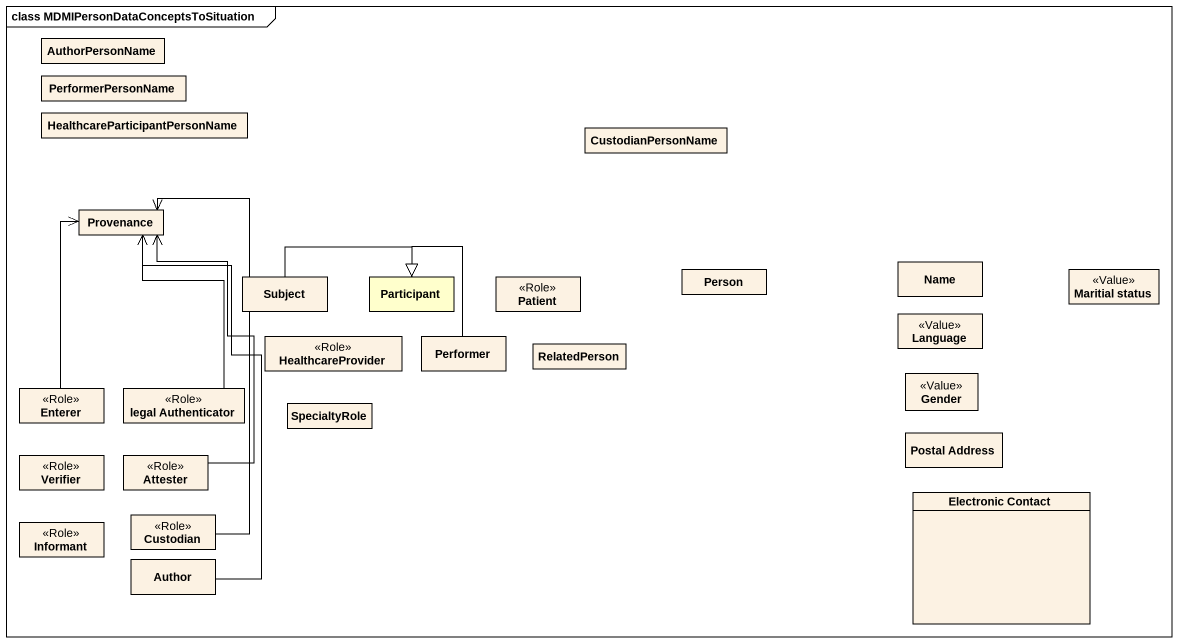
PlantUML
@startuml
mainframe class MDMIPersonDataConceptsToSituation
hide circle
hide empty members
class AuthorPersonName
class PerformerPersonName
class "HealthcareParticipantPersonName" as HealthcareParticipantPersonN
class CustodianPersonName
class Provenance
class "Person" as Person_
class Name
class "Maritial status" as Maritial_status <<Value>>
class Subject
class "Participant" as Participant_ #FFFFCC
class Patient <<Role>>
class Language <<Value>>
class HealthcareProvider <<Role>>
class Performer
class RelatedPerson
class Enterer <<Role>>
class "legal Authenticator" as legal_Authenticator <<Role>>
class SpecialtyRole
class Gender <<Value>>
class Verifier <<Role>>
class Attester <<Role>>
class "Postal Address" as Postal_Address
class "Electronic Contact" as Electronic_Contact
class Informant <<Role>>
class Author
class Custodian <<Role>>
Subject -right-|> Participant_
Performer -up-|> Participant_
Enterer -up-> Provenance
legal_Authenticator -up-> Provenance
Attester -up-> Provenance
Author -up-> Provenance
Custodian -up-> Provenance
@enduml
